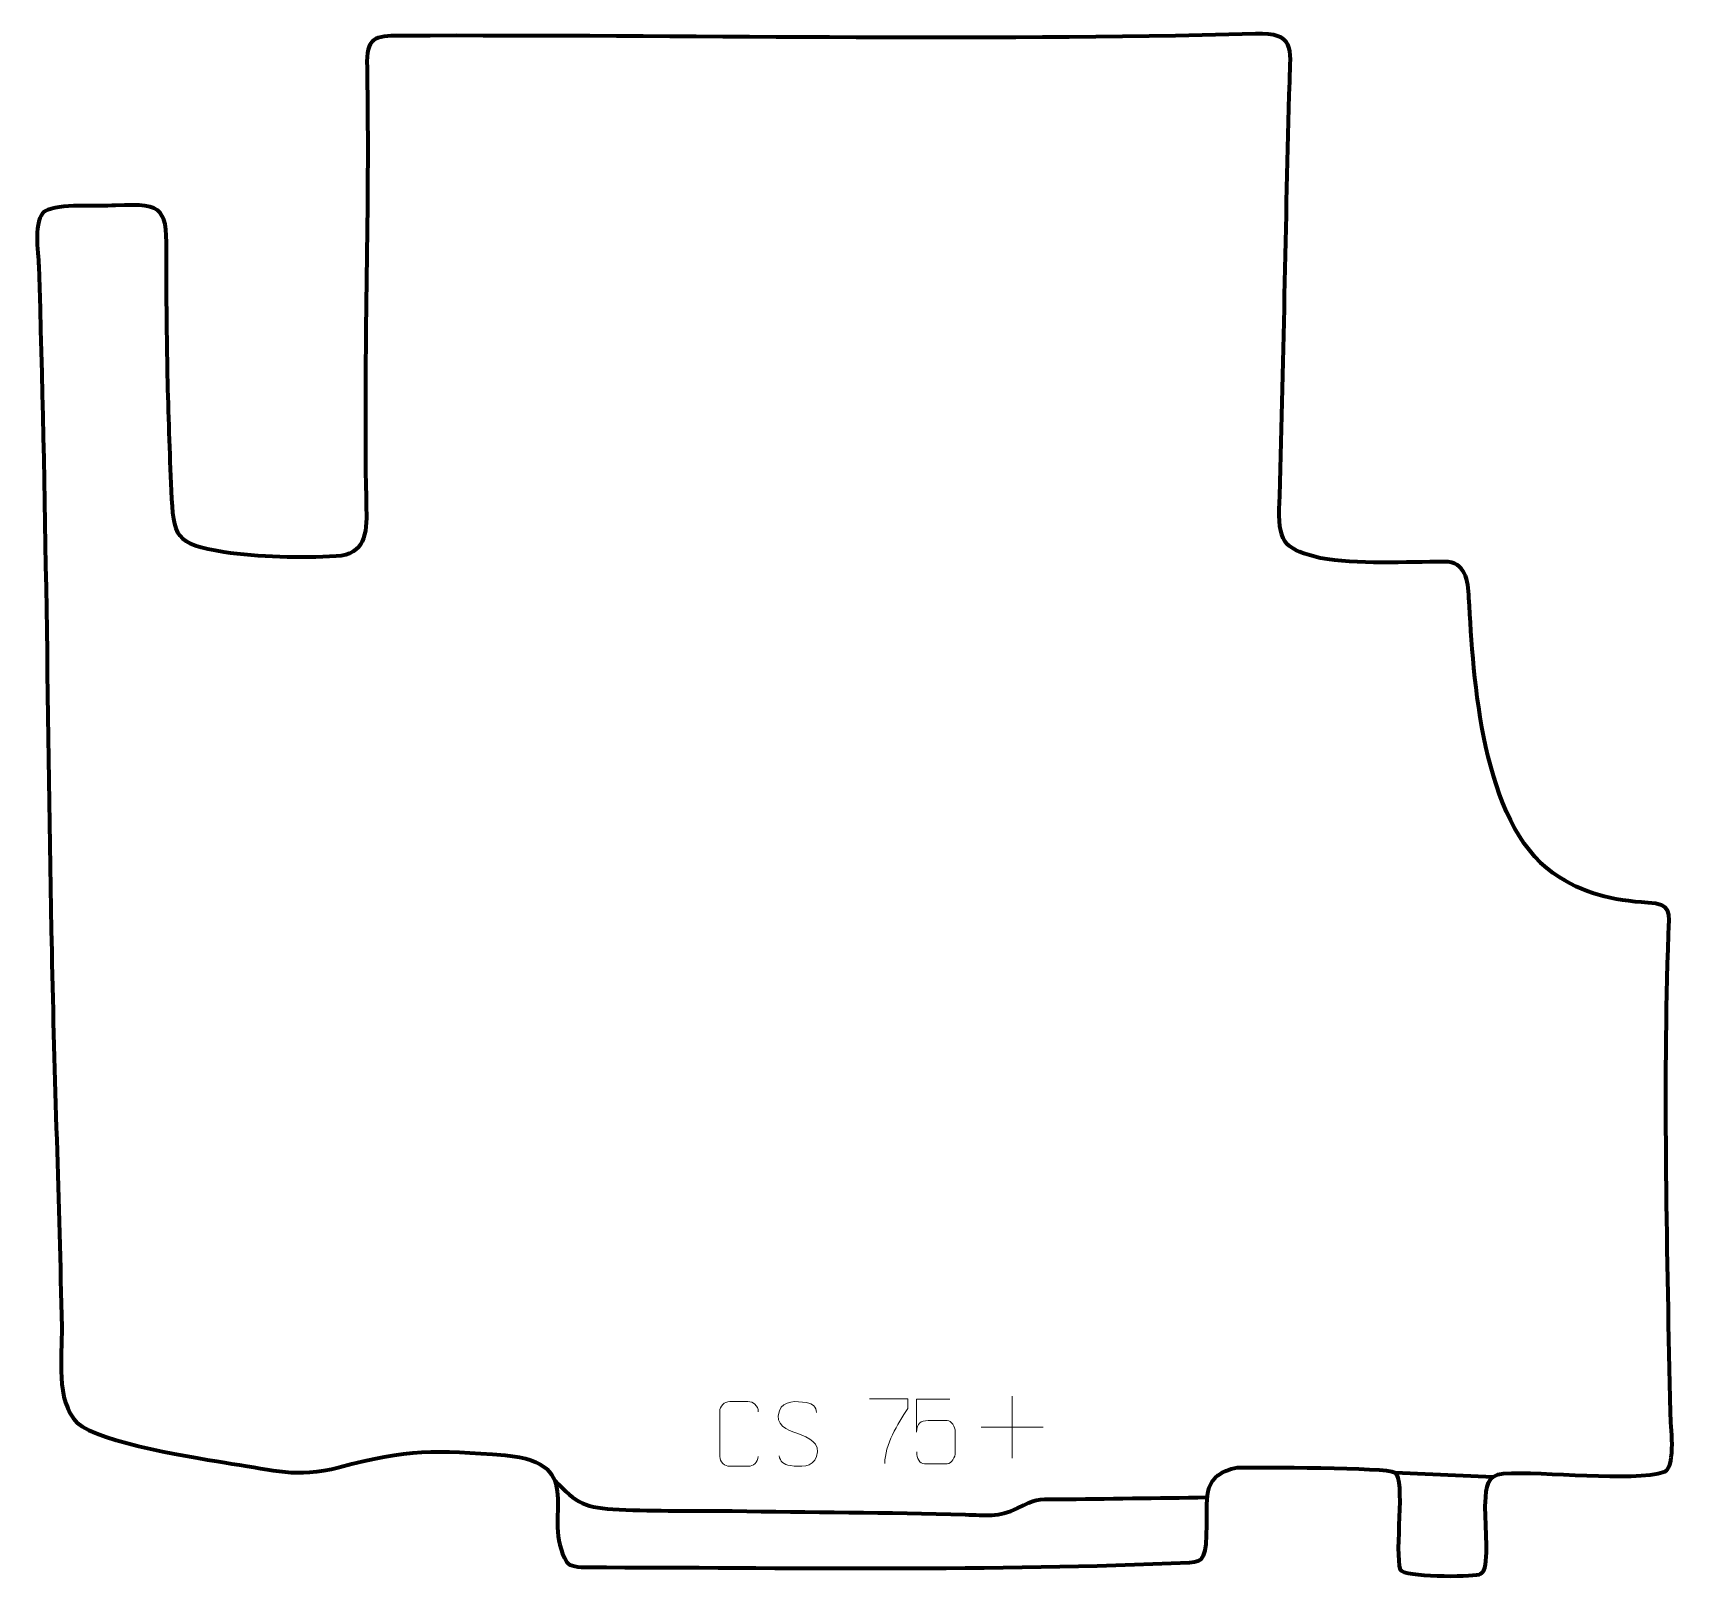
# Model space of a CAD drawing. Header units: millimetres. Extents: x -727 to -93, y 164 to 760.
import ezdxf

# ---------------------------------------------------------------- set-up
doc = ezdxf.new("R2010")
doc.units = ezdxf.units.MM
doc.header["$MEASUREMENT"] = 0
doc.layers.add('layer 2', color=7, linetype='Continuous')
doc.layers.add('layer 3', color=7, linetype='Continuous')

msp = doc.modelspace()

# ---------------------------------------------------------------- linework, layer by layer
at = {"layer": 'layer 2', "color": 140, "lineweight": 158}
msp.add_open_spline([(-201.6303, 204.2547), (-201.6303, 204.2547), (-163.5634, 202.5874), (-163.5634, 202.5874)], degree=3, dxfattribs=at)
msp.add_open_spline([(-525.9391, 201.392), (-517.3272, 191.9593), (-514.0177, 190.6371), (-500.9967, 189.91), (-500.9967, 189.91), (-486.8647, 189.1998), (-471.6127, 189.5624), (-457.2989, 189.35), (-457.2989, 189.35), (-427.4652, 188.9073), (-397.1748, 188.8225), (-367.4028, 187.9697), (-367.4028, 187.9697), (-359.6009, 187.7462), (-354.4167, 186.8515), (-347.2362, 190.4644), (-347.2362, 190.4644), (-339.965, 194.123), (-340.0644, 193.8327), (-331.8289, 193.9008), (-331.8289, 193.9008), (-312.54, 194.0604), (-293.2316, 194.3808), (-273.9418, 194.6386)], degree=3, knots=[0, 0, 0, 0, 0.14285714, 0.14285714, 0.14285714, 0.14285714, 0.28571429, 0.28571429, 0.28571429, 0.28571429, 0.42857143, 0.42857143, 0.42857143, 0.42857143, 0.57142857, 0.57142857, 0.57142857, 0.57142857, 0.71428571, 0.71428571, 0.71428571, 0.71428571, 1, 1, 1, 1], dxfattribs=at)
at = {"layer": 'layer 3', "color": 242, "lineweight": 158}
msp.add_open_spline([(-246.18, 575.8461), (-246.3813, 561.985), (-243.4331, 560.3254), (-230.2745, 556.9705), (-230.2745, 556.9705), (-216.6569, 554.3337), (-196.6524, 555.5041), (-182.5274, 555.5328), (-182.5274, 555.5328), (-174.2059, 555.5497), (-173.3773, 548.4416), (-172.9773, 541.4494), (-172.9773, 541.4494), (-171.3221, 510.476), (-167.9917, 454.8146), (-140.4257, 435.3625), (-140.4257, 435.3625), (-128.623, 427.3256), (-117.8066, 424.8569), (-103.7872, 423.9914), (-103.7872, 423.9914), (-94.6521, 423.4275), (-95.6575, 420.6215), (-95.9695, 411.7357), (-95.9695, 411.7357), (-98.0626, 352.119), (-96.4328, 287.025), (-95.2309, 227.3191), (-95.2309, 227.3191), (-95.1221, 221.9179), (-93.0285, 207.6401), (-97.2291, 204.5428), (-97.2291, 204.5428), (-110.3863, 200.3476), (-143.9696, 204.8806), (-159.7446, 203.8111), (-159.7446, 203.8111), (-165.9547, 203.39), (-166.3362, 198.4104), (-166.6495, 192.8106), (-166.6495, 192.8106), (-167.013, 186.3124), (-165.1712, 171.2273), (-167.1964, 166.4421), (-167.1964, 166.4421), (-167.7569, 165.4536), (-168.136, 165.3025), (-169.0861, 164.8927), (-169.0861, 164.8927), (-172.8967, 163.8511), (-198.0753, 163.8373), (-199.5064, 166.737), (-199.5064, 166.737), (-201.8943, 173.5523), (-197.3587, 201.4433), (-201.6303, 204.2547), (-201.6303, 204.2547), (-204.6921, 206.2698), (-254.4646, 206.1302), (-262.3722, 206.1636), (-262.3722, 206.1636), (-275.6645, 203.4517), (-274.009, 195.4714), (-274.1215, 184.0177), (-274.1215, 184.0177), (-274.243, 171.6585), (-275.162, 169.7597), (-280.8932, 169.5007), (-280.8932, 169.5007), (-355.7153, 166.1198), (-437.7213, 167.5523), (-512.9293, 167.6444), (-512.9293, 167.6444), (-516.5284, 167.6488), (-520.0704, 167.9139), (-521.1395, 169.6624), (-521.1395, 169.6624), (-531.6445, 186.8423), (-512.2046, 207.9198), (-544.9858, 210.8366), (-544.9858, 210.8366), (-571.7284, 212.9921), (-582.6075, 213.2623), (-608.8801, 206.272), (-608.8801, 206.272), (-626.0272, 201.9401), (-633.7021, 205.2075), (-650.4422, 207.5931), (-650.4422, 207.5931), (-662.9091, 209.4919), (-701.7282, 215.807), (-710.0511, 223.3168), (-710.0511, 223.3168), (-718.5774, 231.9925), (-715.8693, 248.8869), (-716.083, 260.2217), (-716.083, 260.2217), (-717.0225, 308.5293), (-718.9997, 356.8044), (-719.9228, 405.1125), (-719.9228, 405.1125), (-721.5804, 493.1062), (-722.1194, 581.6832), (-724.9304, 669.5934), (-724.9304, 669.5934), (-725.1079, 675.1437), (-727.1999, 687.3802), (-722.4968, 690.8267), (-722.4968, 690.8267), (-717.2522, 693.7388), (-702.2661, 692.6018), (-695.2743, 692.9747), (-695.2743, 692.9747), (-675.803, 694.013), (-675.5141, 691.2349), (-675.5993, 672.3688), (-675.5993, 672.3688), (-675.6902, 642.1736), (-675.0378, 613.0595), (-673.6918, 582.8996), (-673.6918, 582.8996), (-672.8955, 565.0588), (-672.3526, 562.2343), (-653.4701, 559.2678), (-653.4701, 559.2678), (-640.1688, 557.1781), (-623.6684, 556.9458), (-610.1389, 557.661), (-610.1389, 557.661), (-599.1122, 558.3422), (-598.2841, 566.2369), (-598.5097, 575.8129), (-598.5097, 575.8129), (-599.7119, 626.8345), (-597.6531, 677.9301), (-598.0285, 728.9819), (-598.0285, 728.9819), (-598.0792, 735.4941), (-598.1567, 742.0041), (-598.2586, 748.5157), (-598.2586, 748.5157), (-598.4198, 758.5517), (-593.6143, 758.4283), (-584.1973, 758.459), (-584.1973, 758.459), (-474.6157, 758.8166), (-364.9314, 756.2717), (-255.3622, 759.1643), (-255.3622, 759.1643), (-240.1465, 759.566), (-241.7591, 754.0658), (-242.1543, 740.8184), (-242.1543, 740.8184), (-243.7923, 685.9142), (-244.3872, 630.9494), (-246.18, 575.8461)], degree=3, knots=[0, 0, 0, 0, 0.025, 0.025, 0.025, 0.025, 0.05, 0.05, 0.05, 0.05, 0.075, 0.075, 0.075, 0.075, 0.1, 0.1, 0.1, 0.1, 0.125, 0.125, 0.125, 0.125, 0.15, 0.15, 0.15, 0.15, 0.175, 0.175, 0.175, 0.175, 0.2, 0.2, 0.2, 0.2, 0.225, 0.225, 0.225, 0.225, 0.25, 0.25, 0.25, 0.25, 0.275, 0.275, 0.275, 0.275, 0.3, 0.3, 0.3, 0.3, 0.325, 0.325, 0.325, 0.325, 0.35, 0.35, 0.35, 0.35, 0.375, 0.375, 0.375, 0.375, 0.4, 0.4, 0.4, 0.4, 0.425, 0.425, 0.425, 0.425, 0.45, 0.45, 0.45, 0.45, 0.475, 0.475, 0.475, 0.475, 0.5, 0.5, 0.5, 0.5, 0.525, 0.525, 0.525, 0.525, 0.55, 0.55, 0.55, 0.55, 0.575, 0.575, 0.575, 0.575, 0.6, 0.6, 0.6, 0.6, 0.625, 0.625, 0.625, 0.625, 0.65, 0.65, 0.65, 0.65, 0.675, 0.675, 0.675, 0.675, 0.7, 0.7, 0.7, 0.7, 0.725, 0.725, 0.725, 0.725, 0.75, 0.75, 0.75, 0.75, 0.775, 0.775, 0.775, 0.775, 0.8, 0.8, 0.8, 0.8, 0.825, 0.825, 0.825, 0.825, 0.85, 0.85, 0.85, 0.85, 0.875, 0.875, 0.875, 0.875, 0.9, 0.9, 0.9, 0.9, 0.925, 0.925, 0.925, 0.925, 0.95, 0.95, 0.95, 0.95, 1, 1, 1, 1], dxfattribs=at)
at = {"layer": 'layer 3', "color": 250, "lineweight": 9}
for points, knots in [([(-447.2557, 210.3968), (-447.3955, 208.0734), (-449.0727, 206.5938), (-451.2204, 206.583), (-451.2204, 206.583), (-453.5523, 206.5834), (-455.8842, 206.5834), (-458.2157, 206.583), (-458.2157, 206.583), (-460.1407, 206.4776), (-462.1128, 208.3621), (-462.1016, 210.3794), (-462.1016, 210.3794), (-462.1012, 216.1495), (-462.1012, 221.9192), (-462.1016, 227.6885), (-462.1016, 227.6885), (-462.0974, 229.8266), (-460.3507, 231.5458), (-458.1983, 231.5323), (-458.1983, 231.5323), (-455.8726, 231.5323), (-453.5465, 231.5323), (-451.2204, 231.5323), (-451.2204, 231.5323), (-449.2738, 231.5678), (-447.2824, 230.0763), (-447.2557, 227.6387)], [0, 0, 0, 0, 0.125, 0.125, 0.125, 0.125, 0.25, 0.25, 0.25, 0.25, 0.375, 0.375, 0.375, 0.375, 0.5, 0.5, 0.5, 0.5, 0.625, 0.625, 0.625, 0.625, 0.75, 0.75, 0.75, 0.75, 1, 1, 1, 1]), ([(-431.9458, 219.2288), (-436.1941, 220.6992), (-441.1022, 222.495), (-439.0971, 228.0153), (-439.0971, 228.0153), (-437.5936, 232.1552), (-432.38, 231.7667), (-428.7764, 231.1656), (-428.7764, 231.1656), (-425.9158, 230.6884), (-425.0511, 229.4752), (-424.7405, 227.3911)], [0, 0, 0, 0, 0.25, 0.25, 0.25, 0.25, 0.5, 0.5, 0.5, 0.5, 1, 1, 1, 1]), ([(-404.3128, 232.5922), (-404.3128, 232.5922), (-389.4967, 232.5922), (-389.4967, 232.5922), (-389.4967, 232.5922), (-389.497, 231.3426), (-389.497, 230.093), (-389.4967, 228.8432), (-389.4967, 228.8432), (-393.4911, 222.8461), (-398.4063, 215.0125), (-398.4063, 207.6337)], [0, 0, 0, 0, 0.25, 0.25, 0.25, 0.25, 0.5, 0.5, 0.5, 0.5, 1, 1, 1, 1]), ([(-373.2846, 232.5106), (-373.2846, 232.5106), (-386.1363, 232.5106), (-386.1363, 232.5106), (-386.1363, 232.5106), (-386.136, 228.28), (-386.136, 224.0491), (-386.1363, 219.8179), (-386.1363, 219.8179), (-386.1366, 223.128), (-384.5056, 224.1998), (-381.6936, 224.2603), (-381.6936, 224.2603), (-379.254, 224.2606), (-376.8145, 224.2606), (-374.3753, 224.2603), (-374.3753, 224.2603), (-372.7255, 224.2671), (-371.2506, 221.8866), (-371.2221, 219.8179), (-371.2221, 219.8179), (-371.2224, 217.2306), (-371.2224, 214.643), (-371.2221, 212.0553), (-371.2221, 212.0553), (-371.1759, 210.0959), (-372.6753, 207.6596), (-374.3012, 207.6011), (-374.3012, 207.6011), (-376.2577, 207.6014), (-381.1527, 207.6014), (-383.1097, 207.6011), (-383.1097, 207.6011), (-384.9552, 207.5923), (-386.0623, 209.5571), (-386.0831, 212.1082)], [0, 0, 0, 0, 0.1, 0.1, 0.1, 0.1, 0.2, 0.2, 0.2, 0.2, 0.3, 0.3, 0.3, 0.3, 0.4, 0.4, 0.4, 0.4, 0.5, 0.5, 0.5, 0.5, 0.6, 0.6, 0.6, 0.6, 0.7, 0.7, 0.7, 0.7, 0.8, 0.8, 0.8, 0.8, 1, 1, 1, 1]), ([(-431.9458, 219.2287), (-427.9272, 217.582), (-422.8977, 215.6937), (-424.7317, 210.3334), (-424.7317, 210.3334), (-426.1915, 206.067), (-431.1023, 206.3237), (-434.8284, 206.8784), (-434.8284, 206.8784), (-437.5784, 207.2882), (-438.7993, 208.5017), (-439.1773, 210.6139)], [0, 0, 0, 0, 0.25, 0.25, 0.25, 0.25, 0.5, 0.5, 0.5, 0.5, 1, 1, 1, 1])]:
    msp.add_open_spline(points, degree=3, knots=knots, dxfattribs=at)
for points in [[(-349.2796, 233.6895), (-349.2796, 233.6895), (-349.2796, 209.7116), (-349.2796, 209.7116)], [(-361.2685, 221.7005), (-361.2685, 221.7005), (-337.2906, 221.7005), (-337.2906, 221.7005)]]:
    msp.add_open_spline(points, degree=3, dxfattribs=at)

doc.saveas('drawing.dxf')
